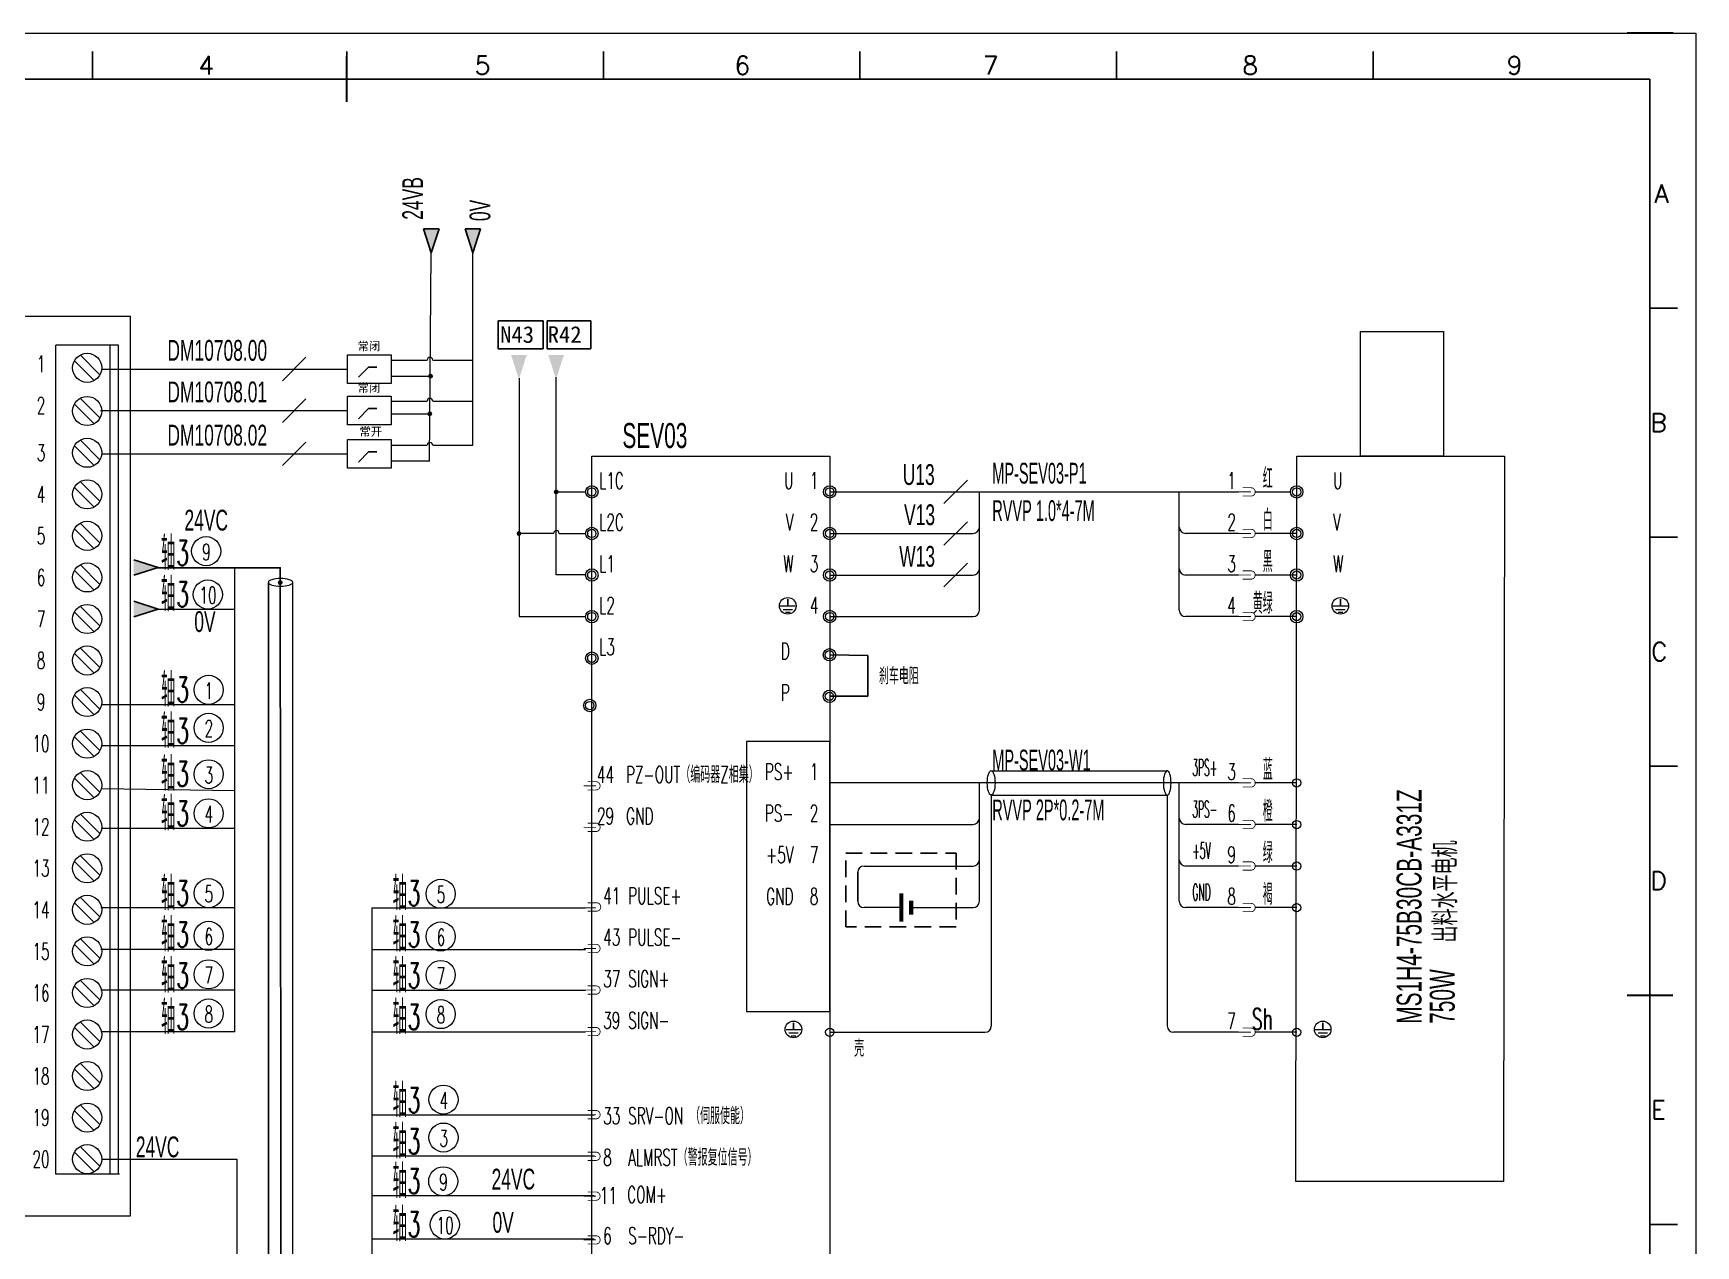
# Model space of a CAD drawing. Header units: millimetres. Extents: x 15130 to 37766, y 5931 to 11073.
# Drawn here: x 24214 to 24414, y 10169.1 to 10315 of the extents above; entities that cross this region are included whole.
import ezdxf
from ezdxf.enums import TextEntityAlignment as Align
from ezdxf.lldxf.tags import DXFTag

# ---------------------------------------------------------------- set-up
doc = ezdxf.new("R2010")
doc.units = ezdxf.units.MM
doc.linetypes.add('DASHED', pattern=[0.75, 0.5, -0.25])
doc.layers.add('1', color=3, linetype='Continuous', lineweight=20)
doc.layers.add('Dimension', color=3, linetype='Continuous', lineweight=13)
for name, color, linetype in [('AE_BOR', 1, 'Continuous'), ('MISC', 2, 'Continuous'), ('SYMS', 7, 'Continuous')]:
    doc.layers.add(name, color=color, linetype=linetype)
doc.styles.add('WD', font='romans.shx', dxfattribs={"bigfont": 'gbcbig.shx'})
doc.styles.add('样式 0', font='')
doc.styles.add('样式 8', font='arial.ttf')
doc.styles.get('样式 0').set_extended_font_data('KaiTi_GB2312')
tags = doc.linetypes.add('ACAD_ISO02W100', pattern=[15, 12, -3]).pattern_tags.tags
tags[6:7] = [DXFTag(74, 4), DXFTag(75, 0), DXFTag(340, '0'), DXFTag(46, 1.0), DXFTag(50, 0.0), DXFTag(44, 0.0), DXFTag(45, 0.0)]
tags[4:5] = [DXFTag(74, 4), DXFTag(75, 0), DXFTag(340, '0'), DXFTag(46, 1.0), DXFTag(50, 0.0), DXFTag(44, 0.0), DXFTag(45, 0.0)]

# ---------------------------------------------------------------- blocks, each defined once
blk = doc.blocks.new('电控横A4')
for p, q in [((292, -5), (5, -5)), ((292, -205), (292, -5))]:
    blk.add_line(p, q)
at = {"layer": 'AE_BOR', "color": 1, "lineweight": 15}
for p, q in [((0, 0), (297, 0)), ((297, 0), (297, -210))]:
    blk.add_line(p, q, dxfattribs=at)
at = {"layer": 'AE_BOR', "lineweight": 30}
blk.add_line((294.53, 0), (289.53, 0), dxfattribs=at)
at = {"layer": 'AE_BOR'}
for p, q in [((122.03, -5), (122.03, -2)), ((149.78, -5), (149.78, -2)), ((177.78, -5), (177.78, -2)), ((205.78, -5), (205.78, -2)), ((233.78, -5), (233.78, -2)), ((261.78, -5), (261.78, -2)), ((292, -30), (295, -30)), ((292, -55), (295, -55)), ((292, -80), (295, -80)), ((292, -130), (295, -130))]:
    blk.add_line(p, q, dxfattribs=at)
at = {"layer": 'AE_BOR', "color": 2, "lineweight": 30}
for p, q in [((149.78, -7.5), (149.78, -2.5)), ((289.5, -105), (294.5, -105))]:
    blk.add_line(p, q, dxfattribs=at)
at = {"layer": 'AE_BOR', "style": 'WD'}
for s, p in [('4', (134.45, -4.5)), ('5', (164.59, -4.5)), ('6', (192.94, -4.5)), ('7', (220.04, -4.5)), ('8', (248.37, -4.5)), ('9', (277.23, -4.5))]:
    blk.add_text(s, height=2, dxfattribs=at).set_placement(p, align=Align.CENTER)
for s, p in [('A', (294.03, -17.5)), ('B', (293.84, -42.5)), ('C', (293.93, -67.5)), ('D', (293.84, -92.5)), ('E', (293.74, -117.5))]:
    blk.add_text(s, height=2, dxfattribs=at).set_placement(p, align=Align.MIDDLE_RIGHT)
blk = doc.blocks.new('WDDOT')
blk.add_hatch(color=256).paths.add_polyline_path([(0.5, 0, 1), (-0.5, 0, 1)])
blk.add_circle((0, 0), 0.5)

msp = doc.modelspace()

# ---------------------------------------------------------------- hatches: boundary and pattern name
for points in [[(24260.954, 10291.481), (24261.889, 10288.563), (24262.824, 10291.481)], [(24265.954, 10291.481), (24266.889, 10288.563), (24267.824, 10291.481)], [(24271.499, 10276.273), (24272.435, 10273.355), (24273.37, 10276.273)], [(24275.977, 10276.273), (24276.912, 10273.355), (24277.847, 10276.273)], [(24262.001, 10273.747, 1), (24261.608, 10273.747, 1)], [(24261.915, 10269.216, 1), (24261.521, 10269.216, 1)], [(24277.128, 10259.806, 1), (24276.735, 10259.806, 1)], [(24272.642, 10254.804, 1), (24272.249, 10254.804, 1)], [(24229.021, 10250.72), (24226.102, 10249.785), (24226.102, 10251.655)], [(24243.922, 10248.904, 1), (24243.529, 10248.904, 1)], [(24226.102, 10244.785), (24226.102, 10246.655), (24229.021, 10245.72)]]:
    msp.add_hatch(color=256).paths.add_polyline_path(points)

# ---------------------------------------------------------------- linework, layer by layer
for p, q in [((24260.954, 10291.481), (24262.824, 10291.481)), ((24261.889, 10288.563), (24260.954, 10291.481)), ((24261.889, 10288.563), (24262.824, 10291.481)), ((24265.954, 10291.481), (24267.824, 10291.481)), ((24266.889, 10288.563), (24265.954, 10291.481)), ((24266.889, 10288.563), (24267.824, 10291.481)), ((24229.021, 10250.72), (24226.102, 10251.655)), ((24229.021, 10250.72), (24226.102, 10249.785)), ((24229.021, 10245.72), (24226.102, 10246.655)), ((24304.786, 10246.892), (24304.786, 10246.102)), ((24371.277, 10246.892), (24371.277, 10246.102)), ((24229.021, 10245.72), (24226.102, 10244.785)), ((24309.839, 10240.214), (24314.425, 10240.144)), ((24314.425, 10240.144), (24314.425, 10235.214)), ((24314.425, 10235.214), (24309.839, 10235.214)), ((24313.217, 10214.045), (24313.217, 10210.545)), ((24305.471, 10195.927), (24305.471, 10195.137)), ((24369.153, 10195.927), (24369.153, 10195.137))]:
    msp.add_line(p, q)
at = {"lineweight": 0}
for p, q in [((24261.692, 10263.532), (24261.889, 10288.563)), ((24266.889, 10265.426), (24266.889, 10288.563)), ((24216.702, 10177.732), (24216.702, 10277.487)), ((24224.266, 10277.487), (24216.702, 10277.487)), ((24223.266, 10177.732), (24223.266, 10277.487)), ((24224.266, 10177.732), (24224.266, 10277.486)), ((24222.253, 10274.595), (24251.806, 10274.595)), ((24257.063, 10275.682), (24261.399, 10275.682)), ((24262.071, 10275.682), (24266.889, 10275.682)), ((24257.063, 10273.734), (24261.889, 10273.734)), ((24257.063, 10270.729), (24261.399, 10270.729)), ((24262.071, 10270.729), (24266.889, 10270.729)), ((24222.088, 10269.595), (24251.806, 10269.595)), ((24257.063, 10269.215), (24261.725, 10269.215)), ((24222.253, 10264.392), (24251.806, 10264.392)), ((24257.063, 10265.426), (24261.399, 10265.426)), ((24262.071, 10265.426), (24266.889, 10265.426)), ((24257.063, 10263.532), (24261.725, 10263.532)), ((24309.839, 10259.811), (24359.036, 10259.811)), ((24327.854, 10245.561), (24327.854, 10259.811)), ((24351.903, 10245.561), (24351.903, 10259.811)), ((24361.036, 10259.811), (24365.278, 10259.811)), ((24309.839, 10254.811), (24327.104, 10254.811)), ((24359.036, 10254.811), (24352.653, 10254.811)), ((24366.028, 10254.811), (24361.036, 10254.811)), ((24309.839, 10249.811), (24327.104, 10249.811)), ((24359.036, 10249.811), (24352.653, 10249.811)), ((24366.028, 10249.807), (24361.036, 10249.807)), ((24229.021, 10245.72), (24238.27, 10245.72)), ((24303.892, 10246.095), (24305.681, 10246.095)), ((24304.224, 10245.666), (24305.348, 10245.666)), ((24304.51, 10245.32), (24305.083, 10245.32)), ((24309.839, 10244.811), (24327.104, 10244.811)), ((24359.036, 10244.811), (24352.653, 10244.811)), ((24366.028, 10244.803), (24361.036, 10244.803)), ((24370.382, 10246.095), (24372.171, 10246.095)), ((24370.714, 10245.666), (24371.839, 10245.666)), ((24371, 10245.32), (24371.573, 10245.32)), ((24329.284, 10226.259), (24350.445, 10226.26)), ((24359.036, 10224.795), (24309.839, 10224.795)), ((24327.854, 10210.545), (24327.854, 10224.795)), ((24351.903, 10210.545), (24351.903, 10224.795)), ((24366.028, 10224.791), (24361.036, 10224.791)), ((24329.263, 10223.329), (24329.263, 10195.537)), ((24329.263, 10223.329), (24350.445, 10223.329)), ((24350.445, 10223.329), (24350.445, 10195.545)), ((24309.839, 10219.795), (24327.104, 10219.795)), ((24359.036, 10219.795), (24352.653, 10219.795)), ((24366.028, 10219.787), (24361.036, 10219.787)), ((24313.967, 10214.795), (24327.104, 10214.795)), ((24359.036, 10214.795), (24352.653, 10214.795)), ((24366.028, 10214.787), (24361.036, 10214.787)), ((24318.444, 10209.795), (24313.967, 10209.795)), ((24319.64, 10209.795), (24327.104, 10209.795)), ((24359.036, 10209.795), (24352.653, 10209.795)), ((24366.028, 10209.787), (24361.036, 10209.787)), ((24304.577, 10195.13), (24306.366, 10195.13)), ((24304.909, 10194.701), (24306.033, 10194.701)), ((24305.195, 10194.355), (24305.768, 10194.355)), ((24309.839, 10194.787), (24328.513, 10194.787)), ((24359.036, 10194.795), (24351.195, 10194.795)), ((24366.028, 10194.787), (24361.036, 10194.787)), ((24368.258, 10195.13), (24370.047, 10195.13)), ((24368.591, 10194.701), (24369.715, 10194.701)), ((24368.876, 10194.355), (24369.449, 10194.355)), ((24224.359, 10177.732), (24216.702, 10177.732))]:
    msp.add_line(p, q, dxfattribs=at)
at = {"linetype": 'ACAD_ISO02W100'}
for p, q in [((24254.328, 10274.83), (24253.137, 10273.601)), ((24255.336, 10274.827), (24254.328, 10274.83)), ((24254.328, 10269.83), (24253.137, 10268.601)), ((24255.336, 10269.827), (24254.328, 10269.83)), ((24254.328, 10264.627), (24253.137, 10263.398)), ((24255.336, 10264.624), (24254.328, 10264.627))]:
    msp.add_line(p, q, dxfattribs=at)
at = {"color": 0, "lineweight": -3}
msp.add_line((24229.021, 10250.69), (24242.287, 10250.69), dxfattribs=at)
at = {"color": 0, "linetype": 'Continuous', "lineweight": 13}
for p, q in [((24238.27, 10194.843), (24238.27, 10250.69)), ((24254.746, 10209.748), (24254.746, 10149.758))]:
    msp.add_line(p, q, dxfattribs=at)
at = {"color": 2, "lineweight": -3}
msp.add_line((24242.303, 10144.974), (24242.287, 10248.905), dxfattribs=at)
at = {"color": 2, "lineweight": 0}
msp.add_line((24245.217, 10150.796), (24245.217, 10248.927), dxfattribs=at)
at = {"color": 1, "lineweight": -2}
for points in [[(24269.94, 10280.388), (24275.356, 10280.388), (24275.356, 10277.046), (24269.94, 10277.046)], [(24275.855, 10280.388), (24281.081, 10280.388), (24281.081, 10277.046), (24275.855, 10277.046)]]:
    msp.add_lwpolyline(points, close=True, dxfattribs=at)
at = {"lineweight": 0}
for points in [[(24373.709, 10279.094), (24383.709, 10279.094), (24383.709, 10264.094), (24373.709, 10264.094)], [(24251.806, 10272.868), (24251.806, 10276.321), (24257.063, 10276.321), (24257.063, 10272.868)], [(24251.806, 10267.868), (24251.806, 10271.321), (24257.063, 10271.321), (24257.063, 10267.868)], [(24251.806, 10262.666), (24251.806, 10266.118), (24257.063, 10266.118), (24257.063, 10262.666)], [(24366.028, 10264.094), (24391.028, 10264.094), (24390.911, 10176.843), (24365.911, 10176.843)], [(24309.839, 10229.795), (24299.839, 10229.795), (24299.839, 10197.295), (24309.839, 10197.295)]]:
    msp.add_lwpolyline(points, close=True, dxfattribs=at)
for points in [[(24222.024, 10273.913), (24219.652, 10276.285)], [(24218.945, 10275.578), (24221.317, 10273.206)], [(24218.945, 10270.371), (24221.317, 10268)], [(24222.024, 10268.707), (24219.652, 10271.078)], [(24218.945, 10265.352), (24221.317, 10262.98)], [(24222.024, 10263.687), (24219.652, 10266.059)], [(24281.211, 10136.006), (24281.211, 10264.094), (24309.839, 10264.094), (24309.839, 10136.006)], [(24218.945, 10260.352), (24221.317, 10257.98)], [(24222.024, 10258.687), (24219.652, 10261.059)], [(24218.945, 10255.352), (24221.317, 10252.98)], [(24222.024, 10253.687), (24219.652, 10256.059)], [(24218.945, 10250.352), (24221.317, 10247.98)], [(24222.024, 10248.687), (24219.652, 10251.059)], [(24218.945, 10245.352), (24221.317, 10242.98)], [(24222.024, 10243.687), (24219.652, 10246.059)], [(24218.945, 10240.352), (24221.317, 10237.98)], [(24222.024, 10238.687), (24219.652, 10241.059)], [(24218.945, 10235.352), (24221.317, 10232.98)], [(24222.024, 10233.687), (24219.652, 10236.059)], [(24218.945, 10230.352), (24221.317, 10227.98)], [(24222.024, 10228.687), (24219.652, 10231.059)], [(24218.945, 10225.352), (24221.317, 10222.98)], [(24222.024, 10223.687), (24219.652, 10226.059)], [(24218.945, 10220.352), (24221.317, 10217.98)], [(24222.024, 10218.687), (24219.652, 10221.059)], [(24218.945, 10215.352), (24221.317, 10212.98)], [(24222.024, 10213.687), (24219.652, 10216.059)], [(24218.945, 10210.352), (24221.317, 10207.98)], [(24222.024, 10208.687), (24219.652, 10211.059)], [(24218.945, 10205.352), (24221.317, 10202.98)], [(24222.024, 10203.687), (24219.652, 10206.059)], [(24218.945, 10200.352), (24221.317, 10197.98)], [(24222.024, 10198.687), (24219.652, 10201.059)], [(24218.945, 10195.352), (24221.317, 10192.98)], [(24222.024, 10193.687), (24219.652, 10196.059)], [(24218.945, 10190.352), (24221.317, 10187.98)], [(24222.024, 10188.687), (24219.652, 10191.059)], [(24218.945, 10185.352), (24221.317, 10182.98)], [(24222.024, 10183.687), (24219.652, 10186.059)], [(24218.945, 10180.352), (24221.317, 10177.98)], [(24222.024, 10178.687), (24219.652, 10181.059)]]:
    msp.add_lwpolyline(points, dxfattribs=at)
at = {"color": 3, "lineweight": 0, "const_width": 0.1, "flags": 128}
for points in [[(24359.536, 10260.311), (24360.536, 10260.311, -1), (24360.536, 10259.311), (24359.536, 10259.311)], [(24359.536, 10255.311), (24360.536, 10255.311, -1), (24360.536, 10254.311), (24359.536, 10254.311)], [(24359.536, 10250.311), (24360.536, 10250.311, -1), (24360.536, 10249.311), (24359.536, 10249.311)], [(24359.536, 10245.311), (24360.536, 10245.311, -1), (24360.536, 10244.311), (24359.536, 10244.311)], [(24280.711, 10224.945), (24281.711, 10224.945, -1), (24281.711, 10223.945), (24280.711, 10223.945)], [(24359.536, 10225.295), (24360.536, 10225.295, -1), (24360.536, 10224.295), (24359.536, 10224.295)], [(24359.536, 10220.295), (24360.536, 10220.295, -1), (24360.536, 10219.295), (24359.536, 10219.295)], [(24280.711, 10219.945), (24281.711, 10219.945, -1), (24281.711, 10218.945), (24280.711, 10218.945)], [(24359.536, 10215.295), (24360.536, 10215.295, -1), (24360.536, 10214.295), (24359.536, 10214.295)], [(24280.711, 10210.37), (24281.711, 10210.37, -1.1555316), (24281.711, 10209.37), (24280.711, 10209.37)], [(24359.536, 10210.295), (24360.536, 10210.295, -1), (24360.536, 10209.295), (24359.536, 10209.295)], [(24280.711, 10205.37), (24281.711, 10205.37, -1), (24281.711, 10204.37), (24280.711, 10204.37)], [(24280.711, 10200.37), (24281.711, 10200.37, -1), (24281.711, 10199.37), (24280.711, 10199.37)], [(24280.711, 10195.37), (24281.711, 10195.37, -1), (24281.711, 10194.37), (24280.711, 10194.37)], [(24359.536, 10195.295), (24360.536, 10195.295, -1), (24360.536, 10194.295), (24359.536, 10194.295)], [(24280.711, 10185.37), (24281.711, 10185.37, -1), (24281.711, 10184.37), (24280.711, 10184.37)], [(24280.711, 10180.366), (24281.711, 10180.366, -1), (24281.711, 10179.366), (24280.711, 10179.366)], [(24280.711, 10175.571), (24281.711, 10175.571, -1), (24281.711, 10174.571), (24280.711, 10174.571)], [(24280.711, 10170.303), (24281.711, 10170.303, -1), (24281.711, 10169.303), (24280.711, 10169.303)]]:
    msp.add_lwpolyline(points, format="xyb", dxfattribs=at)
for points in [[(24360.536, 10259.811), (24359.036, 10259.811)], [(24360.536, 10254.811), (24359.036, 10254.811)], [(24360.536, 10249.811), (24359.036, 10249.811)], [(24360.536, 10244.811), (24359.036, 10244.811)], [(24281.711, 10224.445), (24280.211, 10224.445)], [(24360.536, 10224.795), (24359.036, 10224.795)], [(24281.711, 10219.445), (24280.211, 10219.445)], [(24360.536, 10219.795), (24359.036, 10219.795)], [(24360.536, 10214.795), (24359.036, 10214.795)], [(24281.711, 10209.765), (24280.211, 10209.765)], [(24360.536, 10209.795), (24359.036, 10209.795)], [(24281.711, 10204.87), (24280.211, 10204.87)], [(24281.711, 10199.87), (24280.211, 10199.87)], [(24281.711, 10194.87), (24280.211, 10194.87)], [(24360.536, 10194.795), (24359.036, 10194.795)], [(24281.711, 10184.87), (24280.211, 10184.87)], [(24281.711, 10179.866), (24280.211, 10179.866)], [(24281.711, 10175.071), (24280.211, 10175.071)], [(24281.711, 10169.803), (24280.211, 10169.803)]]:
    msp.add_lwpolyline(points, dxfattribs=at)
at = {"color": 0, "lineweight": -3}
msp.add_lwpolyline([(24238.27, 10250.69), (24243.712, 10250.69), (24243.84, 10149.758)], dxfattribs=at)
at = {"color": 6, "linetype": 'DASHED', "ltscale": 4}
msp.add_lwpolyline([(24311.757, 10216.357), (24325.043, 10216.357), (24325.043, 10207.458), (24311.757, 10207.458)], close=True, dxfattribs=at)
at = {"color": 3}
for points in [[(24318.444, 10211.493, 0.5, 0.5, 0), (24318.444, 10208.097, 2, 2, 0)], [(24319.64, 10210.644, 0.5, 0.5, 0), (24319.64, 10208.946, 2, 2, 0)]]:
    msp.add_lwpolyline(points, format="xyseb", dxfattribs=at)
at = {"lineweight": 0}
for centre, radius in [((24220.484, 10274.745), 1.75), ((24220.484, 10269.539), 1.75), ((24220.484, 10264.52), 1.75), ((24220.484, 10259.52), 1.75), ((24281.211, 10259.811), 0.75), ((24281.211, 10259.811), 0.5), ((24309.839, 10259.811), 0.75), ((24309.839, 10259.811), 0.5), ((24366.028, 10259.811), 0.75), ((24366.028, 10259.811), 0.5), ((24220.484, 10254.52), 1.75), ((24234.809, 10252.676), 1.75), ((24281.211, 10254.811), 0.75), ((24281.211, 10254.811), 0.5), ((24309.839, 10254.811), 0.75), ((24309.839, 10254.811), 0.5), ((24366.028, 10254.811), 0.75), ((24366.028, 10254.811), 0.5), ((24220.484, 10249.52), 1.75), ((24281.211, 10249.807), 0.75), ((24281.211, 10249.807), 0.5), ((24309.839, 10249.811), 0.75), ((24309.839, 10249.811), 0.5), ((24366.028, 10249.807), 0.75), ((24366.028, 10249.807), 0.5), ((24235.005, 10247.47), 1.75), ((24220.484, 10244.52), 1.75), ((24304.786, 10246.102), 1), ((24371.277, 10246.102), 1), ((24281.211, 10244.807), 0.75), ((24281.211, 10244.807), 0.5), ((24309.839, 10244.811), 0.75), ((24309.839, 10244.811), 0.5), ((24366.028, 10244.803), 0.75), ((24366.028, 10244.803), 0.5), ((24220.484, 10239.52), 1.75), ((24281.211, 10239.803), 0.75), ((24281.211, 10239.803), 0.5), ((24309.805, 10240.214), 0.75), ((24309.805, 10240.214), 0.5), ((24220.484, 10234.52), 1.75), ((24235.104, 10235.992), 1.75), ((24280.961, 10234.102), 0.75), ((24280.961, 10234.102), 0.5), ((24309.805, 10235.214), 0.75), ((24309.805, 10235.214), 0.5), ((24235.104, 10231.423), 1.75), ((24220.484, 10229.52), 1.75), ((24220.484, 10224.52), 1.75), ((24235.104, 10225.835), 1.75), ((24366.028, 10224.791), 0.5), ((24235.104, 10221.129), 1.75), ((24220.484, 10219.52), 1.75), ((24366.028, 10219.787), 0.5), ((24220.484, 10214.52), 1.75), ((24366.028, 10214.787), 0.5), ((24235.104, 10211.529), 1.75), ((24263.03, 10211.452), 1.75), ((24220.484, 10209.52), 1.75), ((24366.028, 10209.787), 0.5), ((24220.484, 10204.52), 1.75), ((24235.104, 10206.395), 1.75), ((24263.03, 10206.318), 1.75), ((24235.104, 10201.758), 1.75), ((24263.03, 10201.68), 1.75), ((24220.484, 10199.52), 1.75), ((24235.104, 10197.052), 1.75), ((24263.03, 10196.974), 1.75), ((24220.484, 10194.52), 1.75), ((24305.471, 10195.137), 1), ((24309.839, 10194.787), 0.5), ((24366.028, 10194.787), 0.5), ((24369.153, 10195.137), 1), ((24220.484, 10189.52), 1.75), ((24263.365, 10186.687), 1.75), ((24220.484, 10184.52), 1.75), ((24263.365, 10182.118), 1.75), ((24220.484, 10179.52), 1.75), ((24263.33, 10176.852), 1.75), ((24263.527, 10171.645), 1.75)]:
    msp.add_circle(centre, radius, dxfattribs=at)
for centre in [(24261.804, 10273.747), (24261.718, 10269.216), (24276.932, 10259.806), (24272.445, 10254.804), (24243.725, 10248.904)]:
    msp.add_circle(centre, 0.197)
for centre, radius, start, end in [((24261.735, 10275.682), 0.336, 0, 180), ((24261.735, 10270.729), 0.336, 0, 180), ((24261.735, 10265.426), 0.336, 0, 180), ((24276.944, 10254.822), 0.336, 0, 180), ((24327.104, 10255.561), 0.75, 270, 0), ((24352.653, 10255.561), 0.75, 180, 270), ((24327.104, 10250.561), 0.75, 270, 0), ((24352.653, 10250.561), 0.75, 180, 270), ((24327.104, 10245.561), 0.75, 270, 0), ((24352.653, 10245.561), 0.75, 180, 270), ((24327.104, 10220.545), 0.75, 270, 0), ((24352.653, 10220.545), 0.75, 180, 270), ((24313.967, 10214.045), 0.75, 90, 180), ((24327.104, 10215.545), 0.75, 270, 0), ((24352.653, 10215.545), 0.75, 180, 270), ((24313.967, 10210.545), 0.75, 180, 270), ((24327.104, 10210.545), 0.75, 270, 0), ((24352.653, 10210.545), 0.75, 180, 270), ((24328.513, 10195.537), 0.75, 270, 0), ((24351.195, 10195.545), 0.75, 180, 270)]:
    msp.add_arc(centre, radius, start, end, dxfattribs=at)
at = {"color": 2, "lineweight": 0, "extrusion": (0, 0, -1)}
msp.add_ellipse((24243.752, 10248.921), major_axis=(-1.465, 0), ratio=0.3169375, dxfattribs=at)
at = {"lineweight": 0}
msp.add_ellipse((24329.263, 10224.795), major_axis=(0, 1.465), ratio=0.3169375, dxfattribs=at)
at = {"lineweight": 0, "extrusion": (0, 0, -1)}
msp.add_ellipse((24350.445, 10224.795), major_axis=(0, 1.465), ratio=0.3169375, dxfattribs=at)
at = {"layer": '1', "color": 7, "linetype": 'Continuous', "lineweight": 13}
for p, q in [((24276.951, 10259.806), (24280.467, 10259.806)), ((24276.608, 10254.822), (24272.456, 10254.822)), ((24277.28, 10254.822), (24280.489, 10254.822)), ((24222.266, 10234.245), (24238.27, 10234.245)), ((24222.206, 10229.279), (24238.27, 10229.279)), ((24222.206, 10224.111), (24238.27, 10223.871)), ((24222.206, 10219.346), (24238.27, 10219.346)), ((24238.27, 10209.748), (24222.135, 10209.748)), ((24254.746, 10209.748), (24280.47, 10209.748)), ((24238.27, 10204.756), (24222.135, 10204.756)), ((24254.793, 10204.757), (24280.47, 10204.757)), ((24238.27, 10199.839), (24222.135, 10199.839)), ((24254.793, 10199.84), (24280.47, 10199.84)), ((24238.27, 10194.843), (24222.135, 10194.843)), ((24254.746, 10194.843), (24280.47, 10194.843)), ((24281.514, 10184.823), (24254.746, 10184.823)), ((24222.234, 10179.52), (24238.484, 10179.52)), ((24238.486, 10179.52), (24238.486, 10139.175)), ((24281.514, 10179.881), (24254.746, 10179.881)), ((24281.499, 10175.102), (24254.746, 10175.102)), ((24281.499, 10169.895), (24254.746, 10169.895))]:
    msp.add_line(p, q, dxfattribs=at)
at = {"layer": '1', "color": 0, "linetype": 'Continuous', "lineweight": 13}
msp.add_lwpolyline([(24225.691, 10280.937), (24176.842, 10280.937), (24176.842, 10172.701), (24225.691, 10172.701)], close=True, dxfattribs=at)
at = {"layer": '1', "color": 7, "linetype": 'Continuous', "lineweight": 13}
for points in [[(24272.456, 10273.498), (24272.456, 10244.813), (24280.466, 10244.813)], [(24280.524, 10249.849), (24276.933, 10249.849), (24276.933, 10273.633)]]:
    msp.add_lwpolyline(points, dxfattribs=at)
at = {"layer": 'Dimension', "lineweight": 0}
for p, q in [((24243.977, 10273.18), (24246.806, 10276.009)), ((24243.977, 10268.18), (24246.806, 10271.009)), ((24243.977, 10262.978), (24246.806, 10265.806)), ((24323.579, 10258.397), (24326.407, 10261.225)), ((24323.579, 10253.397), (24326.407, 10256.225)), ((24323.579, 10248.397), (24326.407, 10251.225))]:
    msp.add_line(p, q, dxfattribs=at)

# ---------------------------------------------------------------- block references
at = {"xscale": 1.1025, "yscale": 1.1025, "zscale": 1.1025}
msp.add_blockref('电控横A4', (24086.601, 10315.001), dxfattribs=at)
at = {"layer": 'SYMS', "color": 0, "lineweight": -3, "xscale": 0.25, "yscale": 0.25, "zscale": 0.25, "rotation": 90}
for p in [(24261.804, 10273.747), (24261.718, 10269.216), (24276.932, 10259.806), (24272.445, 10254.804), (24243.725, 10248.904)]:
    msp.add_blockref('WDDOT', p, dxfattribs=at)
at = {"layer": 'SYMS', "lineweight": -3, "xscale": 0.25, "yscale": 0.25, "zscale": 0.25, "rotation": 90}
for p in [(24261.804, 10273.747), (24261.718, 10269.216), (24276.932, 10259.806), (24272.445, 10254.804), (24243.725, 10248.904)]:
    msp.add_blockref('WDDOT', p, dxfattribs=at)

# ---------------------------------------------------------------- texts
at = {"lineweight": 0, "style": 'WD', "width": 0.6}
for s, height, p in [('1', 2, (24214.934, 10275.205)), ('2', 2, (24214.934, 10270.205)), ('3', 2, (24214.934, 10264.52)), ('4', 2, (24214.934, 10259.52)), ('5', 2, (24214.934, 10254.52)), ('轴', 4, (24230.241, 10252.631)), ('3', 3, (24231.964, 10252.461)), ('9', 2, (24234.835, 10252.579)), ('6', 2, (24214.934, 10249.52)), ('轴', 4, (24230.241, 10247.661)), ('3', 3, (24231.964, 10247.491)), ('10', 2, (24235.032, 10247.373)), ('7', 2, (24214.934, 10244.52)), ('8', 2, (24214.934, 10239.52)), ('轴', 4, (24230.241, 10236.186)), ('3', 3, (24231.964, 10236.017)), ('1', 2, (24235.13, 10235.895)), ('9', 2, (24214.934, 10234.52)), ('轴', 4, (24230.241, 10231.22)), ('3', 3, (24231.964, 10231.05)), ('2', 2, (24235.13, 10231.326)), ('10', 2, (24214.934, 10229.52)), ('轴', 4, (24230.241, 10226.052)), ('3', 3, (24231.964, 10225.883)), ('3', 2, (24235.13, 10225.738)), ('11', 2, (24214.934, 10224.52)), ('轴', 4, (24230.241, 10221.287)), ('3', 3, (24231.964, 10221.117)), ('12', 2, (24214.934, 10219.52)), ('4', 2, (24235.13, 10221.032)), ('13', 2, (24214.934, 10214.52)), ('轴', 4, (24230.241, 10211.689)), ('3', 3, (24231.964, 10211.52)), ('5', 2, (24235.13, 10211.432)), ('轴', 4, (24258.1, 10211.69)), ('3', 3, (24259.823, 10211.52)), ('5', 2, (24263.057, 10211.355)), ('14', 2, (24214.934, 10209.52)), ('轴', 4, (24230.241, 10206.697)), ('轴', 4, (24258.1, 10206.698)), ('3', 3, (24231.964, 10206.528)), ('6', 2, (24235.13, 10206.299)), ('3', 3, (24259.823, 10206.528)), ('6', 2, (24263.057, 10206.221)), ('15', 2, (24214.934, 10204.52)), ('轴', 4, (24230.241, 10201.78)), ('3', 3, (24231.964, 10201.611)), ('7', 2, (24235.13, 10201.661)), ('轴', 4, (24258.1, 10201.781)), ('3', 3, (24259.823, 10201.611)), ('7', 2, (24263.057, 10201.584)), ('16', 2, (24214.934, 10199.52)), ('轴', 4, (24230.241, 10196.784)), ('轴', 4, (24258.1, 10196.784)), ('3', 3, (24231.964, 10196.614)), ('8', 2, (24235.13, 10196.955)), ('3', 3, (24259.823, 10196.614)), ('8', 2, (24263.057, 10196.878)), ('17', 2, (24214.934, 10194.52)), ('18', 2, (24214.934, 10189.52)), ('轴', 4, (24258.1, 10186.764)), ('3', 3, (24259.823, 10186.594)), ('4', 2, (24263.392, 10186.59)), ('19', 2, (24214.934, 10184.52)), ('轴', 4, (24258.1, 10181.823)), ('3', 3, (24259.823, 10181.653)), ('3', 2, (24263.392, 10182.021)), ('20', 2, (24214.934, 10179.52)), ('轴', 4, (24258.1, 10177.043)), ('3', 3, (24259.823, 10176.873)), ('9', 2, (24263.357, 10176.755)), ('轴', 4, (24258.1, 10171.837)), ('3', 3, (24259.823, 10171.667)), ('10', 2, (24263.553, 10171.549))]:
    msp.add_text(s, height=height, dxfattribs=at).set_placement(p, align=Align.MIDDLE)
for s, height, p in [('红', 2.5, (24363.14, 10260.161)), ('U', 2, (24305.471, 10260.161)), ('1', 2, (24308.471, 10260.169)), ('V', 2, (24305.471, 10255.161)), ('2', 2, (24308.471, 10255.169)), ('白', 2.5, (24363.14, 10255.161)), ('黑', 2.5, (24363.14, 10250.157)), ('W', 2, (24305.471, 10250.161)), ('3', 2, (24308.471, 10250.165)), ('4', 2, (24308.471, 10245.161)), ('黄绿', 2.5, (24363.14, 10245.157)), ('D', 2, (24305.03, 10239.654)), ('P', 2, (24305.03, 10234.654)), ('Sh', 2.5, (24363.14, 10195.141))]:
    msp.add_text(s, height=height, dxfattribs=at).set_placement(p, align=Align.RIGHT)
for s, p in [('L1C', (24282.079, 10260.161)), ('1', (24357.675, 10260.169)), ('U', (24370.396, 10260.161)), ('L2C', (24282.079, 10255.161)), ('2', (24357.675, 10255.169)), ('V', (24370.396, 10255.161)), ('L1', (24282.079, 10250.157)), ('3', (24357.675, 10250.165)), ('W', (24370.396, 10250.157)), ('L2', (24282.079, 10245.157)), ('4', (24357.675, 10245.161)), ('L3', (24282.079, 10240.153)), ('刹车电阻', (24315.76, 10236.665)), ('44', (24281.829, 10224.795)), ('PZ-OUT（编码器Z相集）', (24285.329, 10224.795)), ('3', (24357.675, 10225.149)), ('29', (24281.829, 10219.795)), ('GND', (24285.329, 10219.795)), ('6', (24357.675, 10220.145)), ('9', (24357.675, 10215.145)), ('41', (24282.579, 10210.22)), ('PULSE+', (24285.579, 10210.22)), ('8', (24357.675, 10210.145)), ('43', (24282.579, 10205.22)), ('PULSE-', (24285.579, 10205.22)), ('37', (24282.579, 10200.22)), ('SIGN+', (24285.579, 10200.22)), ('39', (24282.579, 10195.22)), ('SIGN-', (24285.579, 10195.22)), ('7', (24357.675, 10195.145)), ('33', (24282.579, 10183.732)), ('SRV-ON （伺服使能）', (24285.579, 10183.732)), ('8', (24282.579, 10178.728)), ('ALMRST（警报复位信号） ', (24285.579, 10178.728)), ('COM+', (24285.468, 10174.254)), ('11', (24282.173, 10174.144)), ('6', (24282.579, 10169.297)), ('S-RDY-', (24285.579, 10169.297))]:
    msp.add_text(s, height=2, dxfattribs=at).set_placement(p)
at = {"color": 6, "lineweight": 0, "style": 'WD', "width": 0.6}
for s, height, p in [('PS+', 2, (24305.471, 10225.145)), ('1', 2, (24308.471, 10225.145)), ('蓝', 2.5, (24363.14, 10225.141)), ('橙', 2.5, (24363.14, 10220.141)), ('PS-', 2, (24305.471, 10220.145)), ('2', 2, (24308.471, 10220.145)), ('+5V', 2, (24305.471, 10215.145)), ('7', 2, (24308.471, 10215.145)), ('绿', 2.5, (24363.14, 10215.141)), ('褐', 2.5, (24363.14, 10210.141)), ('GND', 2, (24305.471, 10210.141)), ('8', 2, (24308.471, 10210.141)), ('壳', 2, (24313.974, 10191.859))]:
    msp.add_text(s, height=height, dxfattribs=at).set_placement(p, align=Align.RIGHT)
at = {"color": 6, "lineweight": 0, "style": 'WD', "width": 0.4}
for s, p in [('3PS+', (24353.473, 10225.641)), ('3PS-', (24353.473, 10220.641)), ('+5V', (24353.473, 10215.641)), ('GND', (24353.473, 10210.641))]:
    msp.add_text(s, height=2, dxfattribs=at).set_placement(p)
at = {"layer": 'Dimension', "lineweight": 0, "style": '样式 8', "width": 0.6}
for s, height, p in [('24VB', 2.5, (24260.904, 10292.563)), ('0V', 2.5, (24268.997, 10292.396)), ('750W', 3, (24385.045, 10195.802))]:
    msp.add_text(s, height=height, rotation=90, dxfattribs=at).set_placement(p)
at = {"layer": 'Dimension', "color": 6, "lineweight": 0, "style": '样式 8', "width": 0.6}
for s, p in [('DM10708.00', (24242.14, 10275.595)), ('DM10708.01', (24242.14, 10270.595)), ('DM10708.02', (24242.14, 10265.392))]:
    msp.add_text(s, height=2.5, dxfattribs=at).set_placement(p, align=Align.RIGHT)
at = {"layer": 'Dimension', "lineweight": 0, "style": '样式 8', "width": 0.6}
for s, height, p in [('SEV03', 3, (24284.885, 10265.094)), ('24VC', 2.5, (24226.343, 10179.749)), ('24VC', 2.5, (24269.15, 10175.868)), ('0V', 2.5, (24269.265, 10170.67))]:
    msp.add_text(s, height=height, dxfattribs=at).set_placement(p)
for s, p in [('U13', (24322.467, 10260.65)), ('V13', (24322.509, 10255.811)), ('W13', (24322.509, 10250.811))]:
    msp.add_text(s, height=2.5, dxfattribs=at).set_placement(p, align=Align.RIGHT)
at = {"layer": 'Dimension', "color": 3, "lineweight": 0, "style": '样式 8', "width": 0.5}
for s, p in [('MP-SEV03-P1', (24329.399, 10260.811)), ('MP-SEV03-W1', (24329.399, 10226.295))]:
    msp.add_text(s, height=2.5, dxfattribs=at).set_placement(p)
at = {"layer": 'Dimension', "color": 1, "lineweight": 0, "style": '样式 8', "width": 0.5}
for s, p in [('RVVP 1.0*4-7M', (24329.399, 10258.811)), ('RVVP 2P*0.2-7M', (24329.399, 10222.795))]:
    msp.add_text(s, height=2.5, dxfattribs=at).set_placement(p, align=Align.TOP_LEFT)
at = {"layer": 'Dimension', "color": 3, "lineweight": 0, "style": '样式 8', "width": 0.6}
for s, p in [('24VC', (24237.438, 10255.16)), ('0V', (24235.94, 10242.959))]:
    msp.add_text(s, height=2.5, dxfattribs=at).set_placement(p, align=Align.RIGHT)
at = {"layer": 'Dimension', "color": 6, "lineweight": 0, "style": '样式 8', "width": 0.6}
msp.add_text('MS1H4-75B30CB-A331Z', height=3, rotation=90, dxfattribs=at).set_placement((24381.045, 10195.802))
at = {"layer": 'Dimension', "color": 3, "lineweight": 0, "style": '样式 8', "width": 0.6}
msp.add_text('出料水平电机', height=2.5, rotation=90, dxfattribs=at).set_placement((24385.08, 10205.602))
at = {"layer": 'MISC', "color": 3, "attachment_point": 1, "style": '样式 0'}
for s, insert, char_height, width in [('N43', (24270.18, 10279.749), 2, 5.01683), ('R42', (24275.904, 10279.749), 2, 5.01683), ('{\\fSimSun|b0|i0|c134|p2;常闭}', (24253.032, 10277.843), 1, 6.35251), ('{\\fSimSun|b0|i0|c134|p2;常闭}', (24253.032, 10272.843), 1, 6.35251), ('{\\fSimSun|b0|i0|c134|p2;常开}', (24253.246, 10267.564), 1, 6.35251)]:
    msp.add_mtext(s, dxfattribs=dict(at, insert=insert, char_height=char_height, width=width))

doc.saveas('drawing.dxf')
